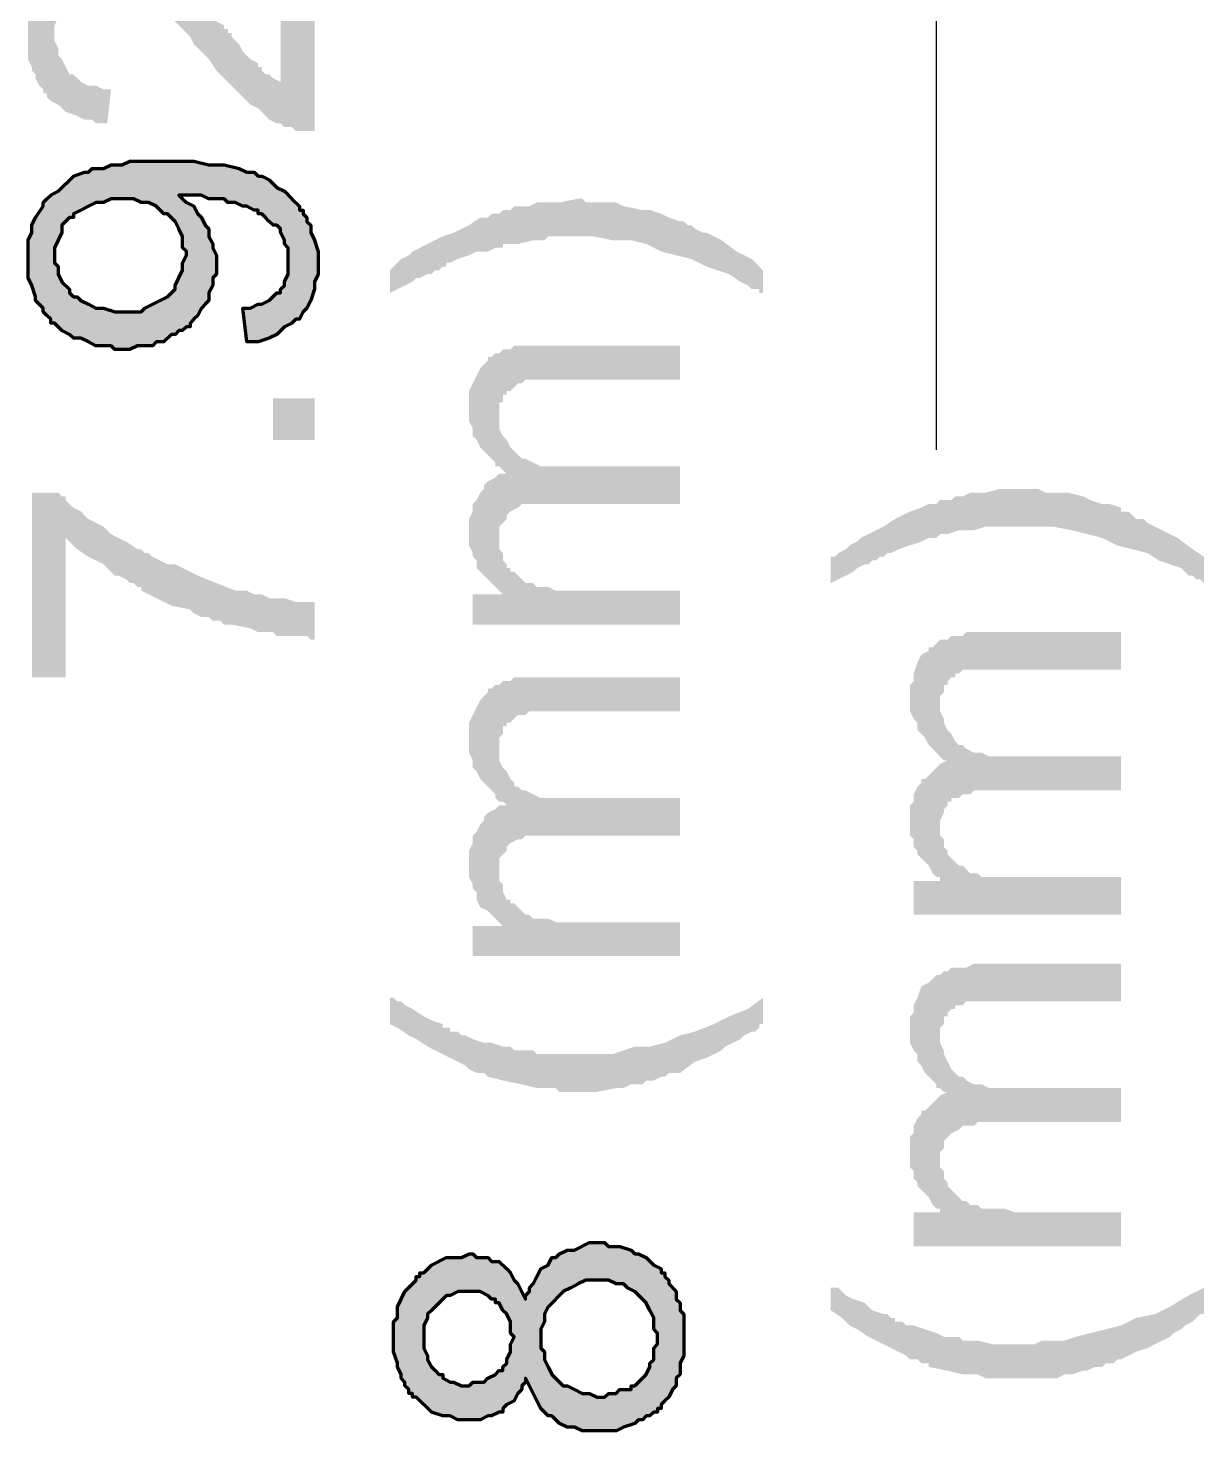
# Model space of a CAD drawing. Header units: millimetres. Extents: x 0.6 to 86.1, y 0.6 to 60.6.
# Drawn here: x 74.32 to 82.24, y 30.36 to 39.81 of the extents above; entities that cross this region are included whole.
import ezdxf

# ---------------------------------------------------------------- set-up
doc = ezdxf.new("R2010")
doc.units = ezdxf.units.MM
doc.layers.add('PDF3_0', color=7, linetype='Continuous')

msp = doc.modelspace()

# ---------------------------------------------------------------- hatches: boundary and pattern name
at = {"layer": 'PDF3_0', "true_color": 0x008000}
for points in [[(74.3194, 39.833), (74.3194, 39.8584), (74.3194, 39.8839), (74.3194, 39.9341), (74.3704, 40.0871), (74.3959, 40.1374), (74.4724, 40.2138), (74.4724, 40.2393), (74.4971, 40.2393), (74.4971, 40.2648), (74.5227, 40.2903), (74.5481, 40.2903), (74.5737, 40.315), (74.6246, 40.3405), (74.7004, 40.366), (74.7258, 40.366), (74.7514, 40.3915), (74.9035, 40.3915), (74.9545, 40.366), (75.031, 40.366), (75.0565, 40.3405), (75.0819, 40.3405), (75.1066, 40.315), (75.1322, 40.315), (75.1832, 40.2903), (75.2596, 40.2138), (75.3106, 40.1883), (75.3353, 40.1628), (75.3353, 40.1374), (75.3609, 40.1374), (75.3609, 40.1118), (75.3863, 40.0871), (75.4884, 39.9851), (75.5386, 39.9597), (75.5641, 39.9087), (75.5896, 39.8584), (75.6405, 39.833), (75.6405, 39.8074), (75.6661, 39.8074), (75.6661, 39.782), (75.6915, 39.782), (75.6915, 39.7564), (75.7418, 39.7054), (75.7672, 39.6553), (75.8182, 39.6043), (75.8692, 39.5787), (75.8692, 39.5533), (75.8948, 39.5533), (75.8948, 39.5277), (75.9202, 39.5023), (75.9449, 39.5023), (75.9704, 39.4776), (76.0214, 39.452), (76.0214, 40.3915), (76.2501, 40.3915), (76.2501, 39.1214), (76.1234, 39.1214), (76.0979, 39.1469), (76.0469, 39.1469), (76.0214, 39.1723), (75.9959, 39.1723), (75.9449, 39.1979), (75.9202, 39.2233), (75.8692, 39.2743), (75.8182, 39.299), (75.7418, 39.3756), (75.6915, 39.4266), (75.6405, 39.4776), (75.5896, 39.5277), (75.5386, 39.6043), (75.5138, 39.6297), (75.4628, 39.6807), (75.4373, 39.7054), (75.4119, 39.7564), (75.3863, 39.782), (75.3106, 39.8584), (75.2596, 39.9087), (75.1322, 40.0361), (75.1066, 40.0361), (75.1066, 40.0616), (75.0565, 40.0616), (75.031, 40.0871), (74.98, 40.1118), (74.929, 40.1374), (74.7514, 40.1374), (74.7258, 40.1118), (74.6756, 40.1118), (74.6501, 40.0871), (74.5991, 40.0361), (74.5737, 40.0361), (74.5737, 40.0106), (74.5481, 39.9851), (74.5227, 39.9341), (74.5227, 39.8839), (74.4971, 39.833), (74.4971, 39.731), (74.5227, 39.6807), (74.5227, 39.6297), (74.5481, 39.6043), (74.5991, 39.5023), (74.6246, 39.5023), (74.6501, 39.4776), (74.6756, 39.452), (74.7258, 39.4266), (74.7768, 39.4266), (74.8278, 39.401), (74.8788, 39.401), (74.8533, 39.1723), (74.7768, 39.1723), (74.7514, 39.1979), (74.7004, 39.1979), (74.6501, 39.2233), (74.5737, 39.2489), (74.5481, 39.2743), (74.5227, 39.299), (74.4724, 39.3246), (74.4469, 39.35), (74.4469, 39.3756), (74.4214, 39.3756), (74.4214, 39.401), (74.3959, 39.4266), (74.3704, 39.4776), (74.3704, 39.5023), (74.3449, 39.5277), (74.3449, 39.5533), (74.3194, 39.6043), (74.3194, 39.8074)], [(76.7577, 38.1819), (76.7832, 38.2074), (76.8342, 38.2584), (76.8852, 38.2832), (76.9107, 38.3086), (76.9608, 38.3341), (77.1138, 38.4106), (77.1895, 38.4361), (77.2915, 38.4863), (77.3673, 38.5373), (77.4183, 38.5373), (77.4438, 38.5628), (77.4947, 38.5628), (77.5203, 38.5883), (77.5705, 38.5883), (77.596, 38.6138), (77.698, 38.6138), (77.749, 38.6393), (77.9011, 38.6393), (78.0278, 38.6648), (78.0533, 38.6648), (78.0788, 38.6393), (78.2821, 38.6393), (78.333, 38.6138), (78.4598, 38.5883), (78.5107, 38.5883), (78.5872, 38.5628), (78.6374, 38.5373), (78.7139, 38.5118), (78.7394, 38.5118), (78.7649, 38.4863), (78.7903, 38.4863), (78.815, 38.4616), (78.866, 38.4361), (78.8916, 38.4361), (78.9936, 38.3851), (79.0947, 38.3086), (79.1968, 38.2584), (79.2725, 38.1819), (79.2725, 38.0297), (79.247, 38.0297), (79.247, 38.0552), (79.1968, 38.0552), (79.1712, 38.0799), (79.1203, 38.1055), (79.0437, 38.1564), (78.968, 38.1819), (78.8916, 38.2074), (78.7903, 38.2584), (78.6884, 38.2832), (78.5872, 38.3086), (78.4852, 38.3596), (78.384, 38.3851), (78.2565, 38.3851), (78.1298, 38.4106), (77.8246, 38.4106), (77.7991, 38.3851), (77.7234, 38.3851), (77.6214, 38.3596), (77.5203, 38.3596), (77.5203, 38.3341), (77.4693, 38.3341), (77.4183, 38.3086), (77.3426, 38.3086), (77.2915, 38.2832), (77.2151, 38.2584), (77.1641, 38.2329), (77.1394, 38.2329), (77.1394, 38.2074), (77.1138, 38.2074), (77.0884, 38.1819), (77.0628, 38.1819), (77.0374, 38.1564), (77.0118, 38.1564), (76.9608, 38.1309), (76.9361, 38.1309), (76.9107, 38.1055), (76.8597, 38.0799), (76.8087, 38.0552), (76.7577, 38.0297)], [(77.2915, 37.2927), (77.2915, 37.3181), (77.2915, 37.3691), (77.317, 37.4201), (77.3426, 37.4704), (77.3673, 37.5214), (77.4183, 37.5724), (77.4183, 37.5978), (77.4438, 37.5978), (77.4693, 37.6234), (77.4947, 37.6234), (77.5203, 37.6488), (77.5705, 37.6488), (77.596, 37.6735), (78.7139, 37.6735), (78.7139, 37.4457), (77.6724, 37.4457), (77.647, 37.4201), (77.6214, 37.4201), (77.5705, 37.3691), (77.5457, 37.3691), (77.5457, 37.3437), (77.5203, 37.3437), (77.5203, 37.2927), (77.4947, 37.2927), (77.4947, 37.115), (77.5203, 37.064), (77.5457, 37.0393), (77.5705, 36.9883), (77.647, 36.9118), (77.6724, 36.9118), (77.7744, 36.8608), (78.7139, 36.8608), (78.7139, 36.6074), (77.647, 36.6074), (77.6214, 36.5819), (77.5705, 36.5564), (77.5457, 36.5309), (77.5457, 36.5054), (77.4947, 36.4544), (77.4947, 36.3022), (77.5203, 36.2767), (77.5203, 36.2265), (77.5457, 36.201), (77.5457, 36.1755), (77.5705, 36.1755), (77.5705, 36.15), (77.596, 36.15), (77.6724, 36.0736), (77.7234, 36.0736), (77.749, 36.048), (77.8246, 36.048), (77.8756, 36.0233), (78.7139, 36.0233), (78.7139, 35.7946), (77.317, 35.7946), (77.317, 35.9979), (77.5203, 35.9979), (77.4947, 36.0233), (77.4693, 36.048), (77.3673, 36.15), (77.3426, 36.1755), (77.3426, 36.2265), (77.317, 36.2513), (77.317, 36.2767), (77.2915, 36.3277), (77.2915, 36.5054), (77.317, 36.5564), (77.317, 36.6074), (77.3426, 36.6329), (77.3673, 36.6831), (77.3928, 36.7086), (77.3928, 36.7341), (77.4183, 36.7596), (77.4693, 36.7851), (77.4947, 36.8106), (77.5457, 36.8106), (77.5203, 36.8361), (77.4947, 36.8608), (77.4693, 36.8608), (77.4693, 36.8863), (77.3673, 36.9883), (77.3426, 37.0393), (77.317, 37.064), (77.317, 37.115), (77.2915, 37.166), (77.2915, 37.2672)], [(76.2501, 37.3181), (76.2501, 37.0393), (75.9704, 37.0393), (75.9704, 37.3181)], [(79.7298, 36.2513), (79.7553, 36.2513), (79.7808, 36.2767), (79.831, 36.3022), (79.8565, 36.3277), (79.9075, 36.3532), (79.933, 36.3787), (80.035, 36.4297), (80.0853, 36.4544), (80.1617, 36.5054), (80.263, 36.5564), (80.3394, 36.5819), (80.3904, 36.6074), (80.4414, 36.6074), (80.4661, 36.6329), (80.5426, 36.6329), (80.5681, 36.6576), (80.6191, 36.6576), (80.6692, 36.6831), (80.7712, 36.6831), (80.8725, 36.7086), (81.1267, 36.7086), (81.1777, 36.6831), (81.3298, 36.6831), (81.4318, 36.6576), (81.4821, 36.6329), (81.5585, 36.6074), (81.6095, 36.6074), (81.6852, 36.5819), (81.6852, 36.5564), (81.7362, 36.5564), (81.7872, 36.5054), (81.8382, 36.5054), (81.8637, 36.4799), (81.9139, 36.4544), (81.9649, 36.4297), (82.0669, 36.3787), (82.1682, 36.3022), (82.2446, 36.2513), (82.2446, 36.0736), (82.2191, 36.099), (82.1936, 36.099), (82.1682, 36.1246), (82.1426, 36.1246), (82.0916, 36.1755), (82.0159, 36.201), (81.9395, 36.2265), (81.8637, 36.2767), (81.7617, 36.3022), (81.6605, 36.3277), (81.5585, 36.3787), (81.4574, 36.4042), (81.3554, 36.4297), (81.2287, 36.4544), (80.7712, 36.4544), (80.6948, 36.4297), (80.5936, 36.4297), (80.5171, 36.4042), (80.4661, 36.4042), (80.4414, 36.3787), (80.3904, 36.3787), (80.3394, 36.3532), (80.263, 36.3277), (80.1872, 36.3022), (80.1363, 36.2767), (80.1107, 36.2767), (80.0853, 36.2513), (80.0597, 36.2513), (80.035, 36.2265), (80.0095, 36.2265), (79.984, 36.201), (79.9585, 36.201), (79.9075, 36.1755), (79.882, 36.15), (79.831, 36.1246), (79.7808, 36.099), (79.7298, 36.0736)], [(74.5227, 36.6831), (74.5481, 36.6576), (74.5737, 36.6576), (74.5737, 36.6329), (74.6246, 36.5819), (74.6756, 36.5564), (74.7004, 36.5309), (74.7258, 36.5054), (74.8278, 36.4544), (74.8788, 36.4042), (74.929, 36.3787), (74.98, 36.3532), (75.0565, 36.3022), (75.0819, 36.3022), (75.1066, 36.2767), (75.1322, 36.2767), (75.1576, 36.2513), (75.2086, 36.2265), (75.2596, 36.201), (75.3106, 36.201), (75.3609, 36.1755), (75.4628, 36.1246), (75.5896, 36.0736), (75.7171, 36.0233), (75.7928, 36.0233), (75.8438, 35.9979), (75.8948, 35.9979), (75.9449, 35.9723), (76.0469, 35.9723), (76.1234, 35.9469), (76.2501, 35.9469), (76.2501, 35.6926), (76.2246, 35.6926), (76.1991, 35.7182), (75.9959, 35.7182), (75.9704, 35.7436), (75.8692, 35.7436), (75.8182, 35.7692), (75.6915, 35.7946), (75.6405, 35.7946), (75.6151, 35.8202), (75.5641, 35.8202), (75.5386, 35.8449), (75.4884, 35.8449), (75.4373, 35.8703), (75.4119, 35.8959), (75.2852, 35.9213), (75.1832, 35.9723), (75.0819, 36.0233), (75.0819, 36.048), (75.0565, 36.048), (75.031, 36.0736), (75.0055, 36.0736), (74.98, 36.099), (74.929, 36.1246), (74.9035, 36.1246), (74.8278, 36.201), (74.7258, 36.2513), (74.6501, 36.3022), (74.5737, 36.3787), (74.5737, 35.4385), (74.3449, 35.4385), (74.3449, 36.6831)], [(80.263, 35.3372), (80.263, 35.3628), (80.263, 35.3882), (80.2884, 35.4138), (80.2884, 35.4639), (80.314, 35.5405), (80.3394, 35.5915), (80.3904, 35.6169), (80.3904, 35.6416), (80.4159, 35.6416), (80.4414, 35.6672), (80.4661, 35.6926), (80.5171, 35.6926), (80.5426, 35.7182), (80.6191, 35.7182), (80.6445, 35.7436), (81.6852, 35.7436), (81.6852, 35.4895), (80.6191, 35.4895), (80.5936, 35.4639), (80.5681, 35.4639), (80.5681, 35.4385), (80.5426, 35.4385), (80.5171, 35.4138), (80.5171, 35.3882), (80.4916, 35.3882), (80.4916, 35.3372), (80.4661, 35.3118), (80.4661, 35.2105), (80.4916, 35.1595), (80.4916, 35.1341), (80.5171, 35.0831), (80.5426, 35.0576), (80.5681, 35.0074), (80.5936, 34.9819), (80.6191, 34.9819), (80.6445, 34.9564), (80.6948, 34.9309), (80.7458, 34.9309), (80.7968, 34.9054), (81.6852, 34.9054), (81.6852, 34.6767), (80.6948, 34.6767), (80.6692, 34.6512), (80.6191, 34.6512), (80.5936, 34.6257), (80.5426, 34.6257), (80.5426, 34.601), (80.5171, 34.601), (80.5171, 34.5755), (80.4916, 34.55), (80.4916, 34.5245), (80.4661, 34.4735), (80.4661, 34.3723), (80.4916, 34.3468), (80.4916, 34.2958), (80.5171, 34.2704), (80.5171, 34.2448), (80.5426, 34.2194), (80.5681, 34.1946), (80.5936, 34.1691), (80.6191, 34.1691), (80.6445, 34.1437), (80.6692, 34.1181), (80.7202, 34.1181), (80.7458, 34.0927), (81.6852, 34.0927), (81.6852, 33.8384), (80.2884, 33.8384), (80.2884, 34.0671), (80.4661, 34.0671), (80.4661, 34.0927), (80.4414, 34.0927), (80.4159, 34.1181), (80.3904, 34.1691), (80.3649, 34.1946), (80.3394, 34.2194), (80.314, 34.2448), (80.314, 34.2704), (80.2884, 34.2958), (80.2884, 34.3468), (80.263, 34.3723), (80.263, 34.5755), (80.2884, 34.601), (80.2884, 34.6512), (80.314, 34.7022), (80.3394, 34.7277), (80.3394, 34.7532), (80.3649, 34.7532), (80.4159, 34.8042), (80.4414, 34.8289), (80.4661, 34.8544), (80.5171, 34.8799), (80.4916, 34.8799), (80.4661, 34.9054), (80.4414, 34.9309), (80.3904, 34.9819), (80.3649, 35.0321), (80.314, 35.0831), (80.314, 35.1341), (80.2884, 35.1595), (80.263, 35.2105)], [(77.2915, 35.0576), (77.2915, 35.0831), (77.2915, 35.1341), (77.317, 35.1851), (77.3426, 35.2353), (77.3673, 35.2863), (77.4183, 35.3372), (77.4183, 35.3628), (77.4438, 35.3628), (77.4693, 35.3882), (77.4947, 35.3882), (77.5203, 35.4138), (77.5705, 35.4138), (77.596, 35.4385), (78.7139, 35.4385), (78.7139, 35.2105), (77.698, 35.2105), (77.6724, 35.1851), (77.6214, 35.1851), (77.5705, 35.1341), (77.5457, 35.1341), (77.5457, 35.1086), (77.5203, 35.1086), (77.5203, 35.0576), (77.4947, 35.0321), (77.4947, 34.8799), (77.5203, 34.8289), (77.5457, 34.8042), (77.5705, 34.7532), (77.596, 34.7277), (77.596, 34.7022), (77.6214, 34.7022), (77.647, 34.6767), (77.6724, 34.6767), (77.7744, 34.6257), (78.7139, 34.6257), (78.7139, 34.3723), (77.6724, 34.3723), (77.647, 34.3468), (77.6214, 34.3468), (77.5705, 34.3213), (77.5457, 34.2958), (77.5457, 34.2704), (77.4947, 34.2194), (77.4947, 34.0671), (77.5203, 34.0417), (77.5203, 33.9914), (77.5457, 33.9404), (77.5705, 33.9404), (77.5705, 33.915), (77.596, 33.915), (77.6724, 33.8384), (77.698, 33.8384), (77.7234, 33.813), (77.8246, 33.813), (77.8756, 33.7883), (78.7139, 33.7883), (78.7139, 33.5596), (77.317, 33.5596), (77.317, 33.7627), (77.5203, 33.7627), (77.4947, 33.7883), (77.4693, 33.813), (77.4183, 33.864), (77.3673, 33.8894), (77.3426, 33.9404), (77.3426, 33.9914), (77.317, 34.0161), (77.317, 34.0417), (77.2915, 34.0927), (77.2915, 34.2704), (77.317, 34.3213), (77.317, 34.3723), (77.3426, 34.3978), (77.3673, 34.448), (77.3928, 34.4735), (77.3928, 34.499), (77.4183, 34.5245), (77.4693, 34.55), (77.4947, 34.5755), (77.5457, 34.5755), (77.5203, 34.601), (77.4947, 34.601), (77.4693, 34.6257), (77.4693, 34.6512), (77.3673, 34.7532), (77.3426, 34.8042), (77.317, 34.8289), (77.317, 34.8799), (77.2915, 34.9309), (77.2915, 35.0321)], [(80.263, 33.1022), (80.263, 33.1277), (80.263, 33.1532), (80.2884, 33.1786), (80.2884, 33.2289), (80.314, 33.2799), (80.3394, 33.3563), (80.3904, 33.3819), (80.4159, 33.4066), (80.4414, 33.4321), (80.4661, 33.4321), (80.4916, 33.4576), (80.5171, 33.4576), (80.5426, 33.483), (80.6445, 33.483), (80.6948, 33.5086), (81.6852, 33.5086), (81.6852, 33.2544), (80.6445, 33.2544), (80.6191, 33.2289), (80.5681, 33.2289), (80.5681, 33.2034), (80.5426, 33.2034), (80.5171, 33.1786), (80.5171, 33.1532), (80.4916, 33.1532), (80.4916, 33.1022), (80.4661, 33.0767), (80.4661, 32.9755), (80.4916, 32.9245), (80.4916, 32.899), (80.5426, 32.797), (80.5681, 32.7723), (80.5936, 32.7468), (80.6191, 32.7468), (80.6445, 32.7213), (80.6948, 32.6958), (80.7458, 32.6958), (80.7968, 32.6703), (81.6852, 32.6703), (81.6852, 32.4416), (80.7202, 32.4416), (80.6948, 32.4162), (80.6191, 32.4162), (80.5936, 32.3906), (80.5426, 32.3659), (80.4916, 32.3149), (80.4916, 32.2639), (80.4661, 32.2385), (80.4661, 32.1372), (80.4916, 32.1118), (80.4916, 32.0608), (80.5171, 32.0352), (80.5171, 32.0098), (80.5426, 31.9842), (80.5681, 31.9595), (80.6191, 31.9085), (80.6445, 31.9085), (80.6692, 31.8831), (80.7202, 31.8831), (80.7458, 31.8575), (80.8979, 31.8575), (80.9745, 31.8321), (81.6852, 31.8321), (81.6852, 31.6034), (80.2884, 31.6034), (80.2884, 31.8321), (80.4661, 31.8321), (80.4661, 31.8575), (80.4414, 31.8575), (80.4159, 31.8831), (80.3904, 31.9341), (80.3649, 31.9595), (80.3394, 31.9842), (80.314, 32.0098), (80.314, 32.0352), (80.2884, 32.0608), (80.2884, 32.1118), (80.263, 32.1372), (80.263, 32.3404), (80.2884, 32.3659), (80.2884, 32.4162), (80.314, 32.4671), (80.3394, 32.4926), (80.3394, 32.5181), (80.3649, 32.5181), (80.4159, 32.5691), (80.4414, 32.5938), (80.4661, 32.6193), (80.5171, 32.6448), (80.4916, 32.6448), (80.4661, 32.6703), (80.4414, 32.6703), (80.4414, 32.6958), (80.3649, 32.7723), (80.3394, 32.8225), (80.314, 32.848), (80.314, 32.899), (80.2884, 32.9245), (80.263, 32.9755), (80.263, 33.0767)], [(76.7577, 33.2799), (76.7832, 33.2799), (76.8087, 33.2544), (76.8342, 33.2544), (76.8597, 33.2289), (76.9107, 33.2034), (76.9864, 33.1532), (77.0374, 33.1277), (77.1138, 33.1022), (77.1138, 33.0767), (77.1641, 33.0767), (77.1641, 33.0512), (77.2151, 33.0512), (77.2405, 33.0257), (77.2661, 33.0257), (77.317, 33.0002), (77.3928, 32.9755), (77.4438, 32.9755), (77.5203, 32.95), (77.5705, 32.95), (77.596, 32.9245), (77.7234, 32.9245), (77.749, 32.899), (78.2565, 32.899), (78.333, 32.9245), (78.4088, 32.95), (78.5107, 32.95), (78.6119, 32.9755), (78.7139, 33.0257), (78.815, 33.0512), (78.9426, 33.1022), (79.0437, 33.1532), (79.1712, 33.2034), (79.2725, 33.2799), (79.2725, 33.1022), (79.247, 33.1022), (79.247, 33.0767), (79.2215, 33.0512), (79.1968, 33.0512), (79.1457, 33.0257), (79.1203, 33.0002), (79.0693, 32.9755), (79.0183, 32.95), (78.9936, 32.9245), (78.8916, 32.8735), (78.815, 32.848), (78.7139, 32.7723), (78.6374, 32.7723), (78.6119, 32.7468), (78.5872, 32.7468), (78.5362, 32.7213), (78.4852, 32.7213), (78.4598, 32.6958), (78.384, 32.6958), (78.333, 32.6703), (78.2821, 32.6703), (78.1553, 32.6448), (77.9011, 32.6448), (77.8756, 32.6703), (77.749, 32.6703), (77.647, 32.6958), (77.5203, 32.7213), (77.4183, 32.7468), (77.3928, 32.7723), (77.3426, 32.7723), (77.2915, 32.797), (77.2661, 32.8225), (77.1641, 32.8735), (77.1138, 32.899), (77.0118, 32.95), (76.9361, 33.0002), (76.8852, 33.0257), (76.8087, 33.0767), (76.7577, 33.1022)], [(79.7298, 31.3244), (79.7553, 31.3244), (79.7808, 31.3244), (79.8063, 31.299), (79.831, 31.2735), (79.882, 31.248), (79.9585, 31.2225), (80.0095, 31.1723), (80.0853, 31.1467), (80.1107, 31.1467), (80.1363, 31.1213), (80.1617, 31.1213), (80.1617, 31.0958), (80.2127, 31.0958), (80.2382, 31.0703), (80.2884, 31.0703), (80.4414, 31.0193), (80.4916, 30.9938), (80.5936, 30.9938), (80.6191, 30.9691), (80.7202, 30.9691), (80.8222, 30.9436), (81.1012, 30.9436), (81.1522, 30.9691), (81.3044, 30.9691), (81.3808, 30.9938), (81.4821, 31.0193), (81.584, 31.0448), (81.6852, 31.0703), (81.7872, 31.1213), (81.9139, 31.1467), (82.0159, 31.197), (82.1426, 31.2735), (82.2446, 31.3244), (82.2446, 31.1467), (82.2191, 31.1467), (82.1682, 31.0958), (82.1172, 31.0703), (82.0916, 31.0448), (82.0414, 31.0193), (82.0159, 30.9938), (81.9649, 30.9691), (81.9139, 30.9436), (81.8637, 30.9181), (81.7872, 30.8926), (81.6852, 30.8416), (81.6605, 30.8416), (81.635, 30.8161), (81.584, 30.8161), (81.5585, 30.7906), (81.5075, 30.7906), (81.4574, 30.7659), (81.4318, 30.7659), (81.3554, 30.7404), (81.3044, 30.7404), (81.2541, 30.7149), (80.7712, 30.7149), (80.7202, 30.7404), (80.6191, 30.7404), (80.5171, 30.7659), (80.3904, 30.7906), (80.3904, 30.8161), (80.3394, 30.8161), (80.314, 30.8416), (80.263, 30.8416), (80.2382, 30.8671), (80.0853, 30.9436), (80.035, 30.9691), (79.984, 30.9938), (79.9075, 31.0448), (79.8565, 31.0703), (79.8063, 31.1213), (79.7298, 31.1723)]]:
    msp.add_hatch(color=96, dxfattribs=at).paths.add_polyline_path(points, flags=16)
h = msp.add_hatch(color=96, dxfattribs=at)
h.paths.add_polyline_path([(74.3194, 38.2832), (74.3194, 38.3086), (74.3194, 38.3341), (74.3194, 38.3851), (74.3449, 38.4361), (74.3449, 38.4863), (74.3704, 38.5373), (74.4214, 38.6138), (74.4214, 38.6393), (74.4469, 38.6648), (74.4724, 38.6895), (74.5227, 38.715), (74.6246, 38.817), (74.7004, 38.8425), (74.7258, 38.8425), (74.7514, 38.8679), (74.8278, 38.8679), (74.8788, 38.8927), (74.9545, 38.8927), (75.0055, 38.9182), (75.4373, 38.9182), (75.5386, 38.8927), (75.6405, 38.8927), (75.7418, 38.8679), (75.7928, 38.8425), (75.8438, 38.8425), (75.8692, 38.817), (75.8948, 38.817), (75.9449, 38.7915), (75.9959, 38.7405), (76.0469, 38.715), (76.0979, 38.6648), (76.1481, 38.6138), (76.1481, 38.5883), (76.1736, 38.5883), (76.1736, 38.5628), (76.1991, 38.5373), (76.1991, 38.5118), (76.2246, 38.4863), (76.2246, 38.4361), (76.2501, 38.3851), (76.2756, 38.3086), (76.2756, 38.1564), (76.2501, 38.1055), (76.2501, 38.0552), (76.2246, 37.9788), (76.1991, 37.9278), (76.1736, 37.9022), (76.1481, 37.8521), (76.1234, 37.8521), (76.0979, 37.8265), (76.0469, 37.8011), (75.9959, 37.7501), (75.9449, 37.7245), (75.8692, 37.6991), (75.7928, 37.6991), (75.7672, 37.9278), (75.8182, 37.9278), (75.8692, 37.9532), (75.8948, 37.9532), (75.9449, 37.9788), (75.9959, 38.0297), (76.0214, 38.0297), (76.0214, 38.0552), (76.0469, 38.0799), (76.0469, 38.1055), (76.0724, 38.1564), (76.0724, 38.3341), (76.0469, 38.3596), (76.0469, 38.3851), (76.0214, 38.4361), (76.0214, 38.4616), (75.9959, 38.4863), (75.9704, 38.4863), (75.9449, 38.5118), (75.9202, 38.5373), (75.8948, 38.5628), (75.8692, 38.5628), (75.8692, 38.5883), (75.8438, 38.5883), (75.7928, 38.6138), (75.7672, 38.6138), (75.7171, 38.6393), (75.6661, 38.6393), (75.6405, 38.6648), (75.5386, 38.6648), (75.4884, 38.6895), (75.3353, 38.6895), (75.3609, 38.6648), (75.3863, 38.6393), (75.4373, 38.6138), (75.4628, 38.5628), (75.4884, 38.5373), (75.5138, 38.4863), (75.5386, 38.4616), (75.5386, 38.4106), (75.5641, 38.3596), (75.5641, 38.3341), (75.5896, 38.2832), (75.5896, 38.1564), (75.5641, 38.1309), (75.5641, 38.0799), (75.5386, 38.0297), (75.5386, 37.9788), (75.5138, 37.9532), (75.4884, 37.9278), (75.4628, 37.8768), (75.4373, 37.8521), (75.4119, 37.8265), (75.4119, 37.8011), (75.3863, 37.8011), (75.3609, 37.7755), (75.3353, 37.7755), (75.3106, 37.7501), (75.2852, 37.7501), (75.2342, 37.6991), (75.1832, 37.6991), (75.1576, 37.6735), (75.0565, 37.6735), (75.0055, 37.6488), (74.9035, 37.6488), (74.8788, 37.6735), (74.7768, 37.6735), (74.7258, 37.6991), (74.6756, 37.7245), (74.6246, 37.7245), (74.5991, 37.7501), (74.5481, 37.7755), (74.4971, 37.8265), (74.4724, 37.8265), (74.4724, 37.8521), (74.4469, 37.8768), (74.4214, 37.9022), (74.4214, 37.9278), (74.3704, 37.9788), (74.3704, 38.0042), (74.3449, 38.0799), (74.3194, 38.1309)])
h.paths.add_polyline_path([(74.4971, 38.3086), (74.4971, 38.2832), (74.4971, 38.2584), (74.4971, 38.2329), (74.5227, 38.2074), (74.5227, 38.1564), (74.5481, 38.1055), (74.5991, 38.0552), (74.5991, 38.0297), (74.6246, 38.0042), (74.6501, 38.0042), (74.6756, 37.9788), (74.7258, 37.9532), (74.7768, 37.9278), (74.8278, 37.9278), (74.9035, 37.9022), (75.0819, 37.9022), (75.1066, 37.9278), (75.2596, 38.0042), (75.3106, 38.0552), (75.3106, 38.0799), (75.3353, 38.1309), (75.3609, 38.1819), (75.3609, 38.2329), (75.3863, 38.2832), (75.3863, 38.3086), (75.3609, 38.3341), (75.3609, 38.4106), (75.3353, 38.4616), (75.3106, 38.5118), (75.2596, 38.5628), (75.2342, 38.5628), (75.1832, 38.6138), (75.1322, 38.6393), (75.0819, 38.6393), (75.031, 38.6648), (74.8788, 38.6648), (74.8278, 38.6393), (74.7768, 38.6393), (74.7258, 38.6138), (74.6756, 38.5883), (74.6246, 38.5628), (74.6246, 38.5373), (74.5991, 38.5373), (74.5481, 38.4863), (74.5481, 38.4361), (74.4971, 38.3341)], flags=16)
h = msp.add_hatch(color=96, dxfattribs=at)
h.paths.add_polyline_path([(76.7832, 31.0193), (76.7832, 31.0448), (76.7832, 31.0703), (76.7832, 31.0958), (76.8087, 31.1213), (76.8087, 31.197), (76.8597, 31.299), (76.9107, 31.35), (76.9361, 31.3747), (76.9361, 31.4002), (76.9608, 31.4002), (76.9608, 31.4257), (76.9864, 31.4257), (77.0374, 31.4767), (77.1394, 31.5277), (77.2405, 31.5277), (77.2915, 31.5531), (77.317, 31.5531), (77.3426, 31.5277), (77.4183, 31.5277), (77.4438, 31.5021), (77.4947, 31.5021), (77.5457, 31.4511), (77.5705, 31.4257), (77.596, 31.3747), (77.6214, 31.35), (77.6724, 31.248), (77.6724, 31.2735), (77.698, 31.299), (77.698, 31.3244), (77.7234, 31.35), (77.749, 31.4002), (77.7744, 31.4511), (77.8246, 31.4767), (77.8501, 31.5277), (77.8756, 31.5277), (77.9011, 31.5531), (77.9521, 31.5779), (78.0023, 31.5779), (78.1043, 31.6288), (78.2055, 31.6288), (78.2311, 31.6034), (78.3075, 31.6034), (78.384, 31.5779), (78.4088, 31.5531), (78.4342, 31.5531), (78.4852, 31.5277), (78.5362, 31.4767), (78.5872, 31.4511), (78.5872, 31.4257), (78.6119, 31.4257), (78.6119, 31.4002), (78.6374, 31.3747), (78.6374, 31.35), (78.6884, 31.299), (78.6884, 31.248), (78.7139, 31.2225), (78.7139, 31.1723), (78.7394, 31.1467), (78.7394, 30.8671), (78.7139, 30.8161), (78.7139, 30.7404), (78.6884, 30.7149), (78.6884, 30.6639), (78.6629, 30.6384), (78.6374, 30.5874), (78.6119, 30.5627), (78.5872, 30.5372), (78.5872, 30.5117), (78.5617, 30.5117), (78.5617, 30.4862), (78.5362, 30.4862), (78.5107, 30.4607), (78.4852, 30.4607), (78.4598, 30.4353), (78.4342, 30.4353), (78.4088, 30.4097), (78.333, 30.3843), (78.2821, 30.3595), (78.0533, 30.3595), (78.0023, 30.3843), (77.9521, 30.3843), (77.9011, 30.4097), (77.8501, 30.4607), (77.8246, 30.4607), (77.7991, 30.4862), (77.7744, 30.5117), (77.749, 30.5627), (77.7234, 30.6129), (77.6724, 30.7149), (77.6724, 30.6894), (77.647, 30.6639), (77.647, 30.6384), (77.6214, 30.6129), (77.596, 30.5627), (77.5457, 30.5372), (77.5203, 30.5117), (77.5203, 30.4862), (77.4947, 30.4862), (77.4438, 30.4607), (77.4183, 30.4607), (77.3673, 30.4353), (77.2151, 30.4353), (77.1641, 30.4607), (77.1138, 30.4607), (77.0374, 30.4862), (76.9361, 30.5874), (76.9107, 30.5874), (76.9107, 30.6129), (76.8852, 30.6129), (76.8852, 30.6384), (76.8597, 30.6639), (76.8597, 30.6894), (76.8342, 30.7149), (76.8342, 30.7404), (76.8087, 30.7906), (76.8087, 30.8161), (76.7832, 30.8926), (76.7832, 30.9938)])
h.paths.add_polyline_path([(77.7744, 30.9691), (77.7744, 30.9436), (77.7744, 30.9181), (77.7991, 30.8926), (77.7991, 30.8416), (77.8246, 30.7906), (77.8501, 30.7404), (77.9266, 30.6639), (77.9521, 30.6639), (78.0023, 30.6384), (78.0533, 30.6129), (78.1043, 30.6129), (78.1553, 30.5874), (78.2055, 30.5874), (78.2311, 30.6129), (78.2821, 30.6129), (78.3075, 30.6384), (78.384, 30.6384), (78.384, 30.6639), (78.4088, 30.6639), (78.4852, 30.7404), (78.5107, 30.7906), (78.5107, 30.8161), (78.5362, 30.8416), (78.5362, 30.9181), (78.5617, 30.9436), (78.5617, 31.0193), (78.5362, 31.0448), (78.5362, 31.1213), (78.5107, 31.1723), (78.4852, 31.2225), (78.4088, 31.299), (78.3585, 31.3244), (78.333, 31.35), (78.2821, 31.35), (78.2311, 31.3747), (78.0788, 31.3747), (78.0278, 31.35), (77.9776, 31.3244), (77.9266, 31.299), (77.8246, 31.197), (77.7991, 31.1467), (77.7991, 31.0958), (77.7744, 31.0448)], flags=16)
h.paths.add_polyline_path([(76.9864, 30.9938), (76.9864, 30.9691), (76.9864, 30.9436), (76.9864, 30.9181), (77.0118, 30.8671), (77.0118, 30.8416), (77.0374, 30.7906), (77.0628, 30.7659), (77.0884, 30.7404), (77.1138, 30.7404), (77.1138, 30.7149), (77.1641, 30.6894), (77.1895, 30.6894), (77.2405, 30.6639), (77.2915, 30.6639), (77.317, 30.6894), (77.3928, 30.6894), (77.4183, 30.7149), (77.4693, 30.7404), (77.4947, 30.7659), (77.5203, 30.7659), (77.5203, 30.7906), (77.5457, 30.8161), (77.5457, 30.8416), (77.5705, 30.8926), (77.5705, 30.9436), (77.596, 30.9938), (77.5705, 31.0193), (77.5705, 31.0958), (77.5457, 31.1467), (77.5203, 31.1723), (77.4947, 31.2225), (77.4693, 31.2225), (77.4693, 31.248), (77.4438, 31.248), (77.4183, 31.2735), (77.3673, 31.299), (77.2151, 31.299), (77.1641, 31.2735), (77.1394, 31.2735), (77.0628, 31.197), (77.0374, 31.1723), (77.0118, 31.1467), (77.0118, 31.1213), (76.9864, 31.0703), (76.9864, 31.0448)], flags=16)

# ---------------------------------------------------------------- linework, layer by layer
at = {"layer": 'PDF3_0', "color": 96, "true_color": 0x008000}
msp.add_lwpolyline([(80.4414, 36.9721), (80.4414, 43.1906)], dxfattribs=at)
at = {"layer": 'PDF3_0', "color": 96, "lineweight": 70, "true_color": 0x008000}
for points in [[(74.3194, 38.2832), (74.3194, 38.3086), (74.3194, 38.3341), (74.3194, 38.3851), (74.3449, 38.4361), (74.3449, 38.4863), (74.3704, 38.5373), (74.4214, 38.6138), (74.4214, 38.6393), (74.4469, 38.6648), (74.4724, 38.6895), (74.5227, 38.715), (74.6246, 38.817), (74.7004, 38.8425), (74.7258, 38.8425), (74.7514, 38.8679), (74.8278, 38.8679), (74.8788, 38.8927), (74.9545, 38.8927), (75.0055, 38.9182), (75.4373, 38.9182), (75.5386, 38.8927), (75.6405, 38.8927), (75.7418, 38.8679), (75.7928, 38.8425), (75.8438, 38.8425), (75.8692, 38.817), (75.8948, 38.817), (75.9449, 38.7915), (75.9959, 38.7405), (76.0469, 38.715), (76.0979, 38.6648), (76.1481, 38.6138), (76.1481, 38.5883), (76.1736, 38.5883), (76.1736, 38.5628), (76.1991, 38.5373), (76.1991, 38.5118), (76.2246, 38.4863), (76.2246, 38.4361), (76.2501, 38.3851), (76.2756, 38.3086), (76.2756, 38.1564), (76.2501, 38.1055), (76.2501, 38.0552), (76.2246, 37.9788), (76.1991, 37.9278), (76.1736, 37.9022), (76.1481, 37.8521), (76.1234, 37.8521), (76.0979, 37.8265), (76.0469, 37.8011), (75.9959, 37.7501), (75.9449, 37.7245), (75.8692, 37.6991), (75.7928, 37.6991), (75.7672, 37.9278), (75.8182, 37.9278), (75.8692, 37.9532), (75.8948, 37.9532), (75.9449, 37.9788), (75.9959, 38.0297), (76.0214, 38.0297), (76.0214, 38.0552), (76.0469, 38.0799), (76.0469, 38.1055), (76.0724, 38.1564), (76.0724, 38.3341), (76.0469, 38.3596), (76.0469, 38.3851), (76.0214, 38.4361), (76.0214, 38.4616), (75.9959, 38.4863), (75.9704, 38.4863), (75.9449, 38.5118), (75.9202, 38.5373), (75.8948, 38.5628), (75.8692, 38.5628), (75.8692, 38.5883), (75.8438, 38.5883), (75.7928, 38.6138), (75.7672, 38.6138), (75.7171, 38.6393), (75.6661, 38.6393), (75.6405, 38.6648), (75.5386, 38.6648), (75.4884, 38.6895), (75.3353, 38.6895), (75.3609, 38.6648), (75.3863, 38.6393), (75.4373, 38.6138), (75.4628, 38.5628), (75.4884, 38.5373), (75.5138, 38.4863), (75.5386, 38.4616), (75.5386, 38.4106), (75.5641, 38.3596), (75.5641, 38.3341), (75.5896, 38.2832), (75.5896, 38.1564), (75.5641, 38.1309), (75.5641, 38.0799), (75.5386, 38.0297), (75.5386, 37.9788), (75.5138, 37.9532), (75.4884, 37.9278), (75.4628, 37.8768), (75.4373, 37.8521), (75.4119, 37.8265), (75.4119, 37.8011), (75.3863, 37.8011), (75.3609, 37.7755), (75.3353, 37.7755), (75.3106, 37.7501), (75.2852, 37.7501), (75.2342, 37.6991), (75.1832, 37.6991), (75.1576, 37.6735), (75.0565, 37.6735), (75.0055, 37.6488), (74.9035, 37.6488), (74.8788, 37.6735), (74.7768, 37.6735), (74.7258, 37.6991), (74.6756, 37.7245), (74.6246, 37.7245), (74.5991, 37.7501), (74.5481, 37.7755), (74.4971, 37.8265), (74.4724, 37.8265), (74.4724, 37.8521), (74.4469, 37.8768), (74.4214, 37.9022), (74.4214, 37.9278), (74.3704, 37.9788), (74.3704, 38.0042), (74.3449, 38.0799), (74.3194, 38.1309), (74.3194, 38.2832), (74.3194, 38.2832)], [(76.7832, 31.0193), (76.7832, 31.0448), (76.7832, 31.0703), (76.7832, 31.0958), (76.8087, 31.1213), (76.8087, 31.197), (76.8597, 31.299), (76.9107, 31.35), (76.9361, 31.3747), (76.9361, 31.4002), (76.9608, 31.4002), (76.9608, 31.4257), (76.9864, 31.4257), (77.0374, 31.4767), (77.1394, 31.5277), (77.2405, 31.5277), (77.2915, 31.5531), (77.317, 31.5531), (77.3426, 31.5277), (77.4183, 31.5277), (77.4438, 31.5021), (77.4947, 31.5021), (77.5457, 31.4511), (77.5705, 31.4257), (77.596, 31.3747), (77.6214, 31.35), (77.6724, 31.248), (77.6724, 31.2735), (77.698, 31.299), (77.698, 31.3244), (77.7234, 31.35), (77.749, 31.4002), (77.7744, 31.4511), (77.8246, 31.4767), (77.8501, 31.5277), (77.8756, 31.5277), (77.9011, 31.5531), (77.9521, 31.5779), (78.0023, 31.5779), (78.1043, 31.6288), (78.2055, 31.6288), (78.2311, 31.6034), (78.3075, 31.6034), (78.384, 31.5779), (78.4088, 31.5531), (78.4342, 31.5531), (78.4852, 31.5277), (78.5362, 31.4767), (78.5872, 31.4511), (78.5872, 31.4257), (78.6119, 31.4257), (78.6119, 31.4002), (78.6374, 31.3747), (78.6374, 31.35), (78.6884, 31.299), (78.6884, 31.248), (78.7139, 31.2225), (78.7139, 31.1723), (78.7394, 31.1467), (78.7394, 30.8671), (78.7139, 30.8161), (78.7139, 30.7404), (78.6884, 30.7149), (78.6884, 30.6639), (78.6629, 30.6384), (78.6374, 30.5874), (78.6119, 30.5627), (78.5872, 30.5372), (78.5872, 30.5117), (78.5617, 30.5117), (78.5617, 30.4862), (78.5362, 30.4862), (78.5107, 30.4607), (78.4852, 30.4607), (78.4598, 30.4353), (78.4342, 30.4353), (78.4088, 30.4097), (78.333, 30.3843), (78.2821, 30.3595), (78.0533, 30.3595), (78.0023, 30.3843), (77.9521, 30.3843), (77.9011, 30.4097), (77.8501, 30.4607), (77.8246, 30.4607), (77.7991, 30.4862), (77.7744, 30.5117), (77.749, 30.5627), (77.7234, 30.6129), (77.6724, 30.7149), (77.6724, 30.6894), (77.647, 30.6639), (77.647, 30.6384), (77.6214, 30.6129), (77.596, 30.5627), (77.5457, 30.5372), (77.5203, 30.5117), (77.5203, 30.4862), (77.4947, 30.4862), (77.4438, 30.4607), (77.4183, 30.4607), (77.3673, 30.4353), (77.2151, 30.4353), (77.1641, 30.4607), (77.1138, 30.4607), (77.0374, 30.4862), (76.9361, 30.5874), (76.9107, 30.5874), (76.9107, 30.6129), (76.8852, 30.6129), (76.8852, 30.6384), (76.8597, 30.6639), (76.8597, 30.6894), (76.8342, 30.7149), (76.8342, 30.7404), (76.8087, 30.7906), (76.8087, 30.8161), (76.7832, 30.8926), (76.7832, 30.9938), (76.7832, 31.0193)]]:
    msp.add_lwpolyline(points, close=True, dxfattribs=at)
for points in [[(74.4971, 38.3086), (74.4971, 38.2832), (74.4971, 38.2584), (74.4971, 38.2329), (74.5227, 38.2074), (74.5227, 38.1564), (74.5481, 38.1055), (74.5991, 38.0552), (74.5991, 38.0297), (74.6246, 38.0042), (74.6501, 38.0042), (74.6756, 37.9788), (74.7258, 37.9532), (74.7768, 37.9278), (74.8278, 37.9278), (74.9035, 37.9022), (75.0819, 37.9022), (75.1066, 37.9278), (75.2596, 38.0042), (75.3106, 38.0552), (75.3106, 38.0799), (75.3353, 38.1309), (75.3609, 38.1819), (75.3609, 38.2329), (75.3863, 38.2832), (75.3863, 38.3086), (75.3609, 38.3341), (75.3609, 38.4106), (75.3353, 38.4616), (75.3106, 38.5118), (75.2596, 38.5628), (75.2342, 38.5628), (75.1832, 38.6138), (75.1322, 38.6393), (75.0819, 38.6393), (75.031, 38.6648), (74.8788, 38.6648), (74.8278, 38.6393), (74.7768, 38.6393), (74.7258, 38.6138), (74.6756, 38.5883), (74.6246, 38.5628), (74.6246, 38.5373), (74.5991, 38.5373), (74.5481, 38.4863), (74.5481, 38.4361), (74.4971, 38.3341), (74.4971, 38.3086)], [(76.9864, 30.9938), (76.9864, 30.9691), (76.9864, 30.9436), (76.9864, 30.9181), (77.0118, 30.8671), (77.0118, 30.8416), (77.0374, 30.7906), (77.0628, 30.7659), (77.0884, 30.7404), (77.1138, 30.7404), (77.1138, 30.7149), (77.1641, 30.6894), (77.1895, 30.6894), (77.2405, 30.6639), (77.2915, 30.6639), (77.317, 30.6894), (77.3928, 30.6894), (77.4183, 30.7149), (77.4693, 30.7404), (77.4947, 30.7659), (77.5203, 30.7659), (77.5203, 30.7906), (77.5457, 30.8161), (77.5457, 30.8416), (77.5705, 30.8926), (77.5705, 30.9436), (77.596, 30.9938), (77.5705, 31.0193), (77.5705, 31.0958), (77.5457, 31.1467), (77.5203, 31.1723), (77.4947, 31.2225), (77.4693, 31.2225), (77.4693, 31.248), (77.4438, 31.248), (77.4183, 31.2735), (77.3673, 31.299), (77.2151, 31.299), (77.1641, 31.2735), (77.1394, 31.2735), (77.0628, 31.197), (77.0374, 31.1723), (77.0118, 31.1467), (77.0118, 31.1213), (76.9864, 31.0703), (76.9864, 31.0448), (76.9864, 30.9938)], [(77.7744, 30.9691), (77.7744, 30.9691), (77.7744, 30.9436), (77.7744, 30.9181), (77.7991, 30.8926), (77.7991, 30.8416), (77.8246, 30.7906), (77.8501, 30.7404), (77.9266, 30.6639), (77.9521, 30.6639), (78.0023, 30.6384), (78.0533, 30.6129), (78.1043, 30.6129), (78.1553, 30.5874), (78.2055, 30.5874), (78.2311, 30.6129), (78.2821, 30.6129), (78.3075, 30.6384), (78.384, 30.6384), (78.384, 30.6639), (78.4088, 30.6639), (78.4852, 30.7404), (78.5107, 30.7906), (78.5107, 30.8161), (78.5362, 30.8416), (78.5362, 30.9181), (78.5617, 30.9436), (78.5617, 31.0193), (78.5362, 31.0448), (78.5362, 31.1213), (78.5107, 31.1723), (78.4852, 31.2225), (78.4088, 31.299), (78.3585, 31.3244), (78.333, 31.35), (78.2821, 31.35), (78.2311, 31.3747), (78.0788, 31.3747), (78.0278, 31.35), (77.9776, 31.3244), (77.9266, 31.299), (77.8246, 31.197), (77.7991, 31.1467), (77.7991, 31.0958), (77.7744, 31.0448), (77.7744, 30.9691)]]:
    msp.add_lwpolyline(points, dxfattribs=at)

doc.saveas('drawing.dxf')
